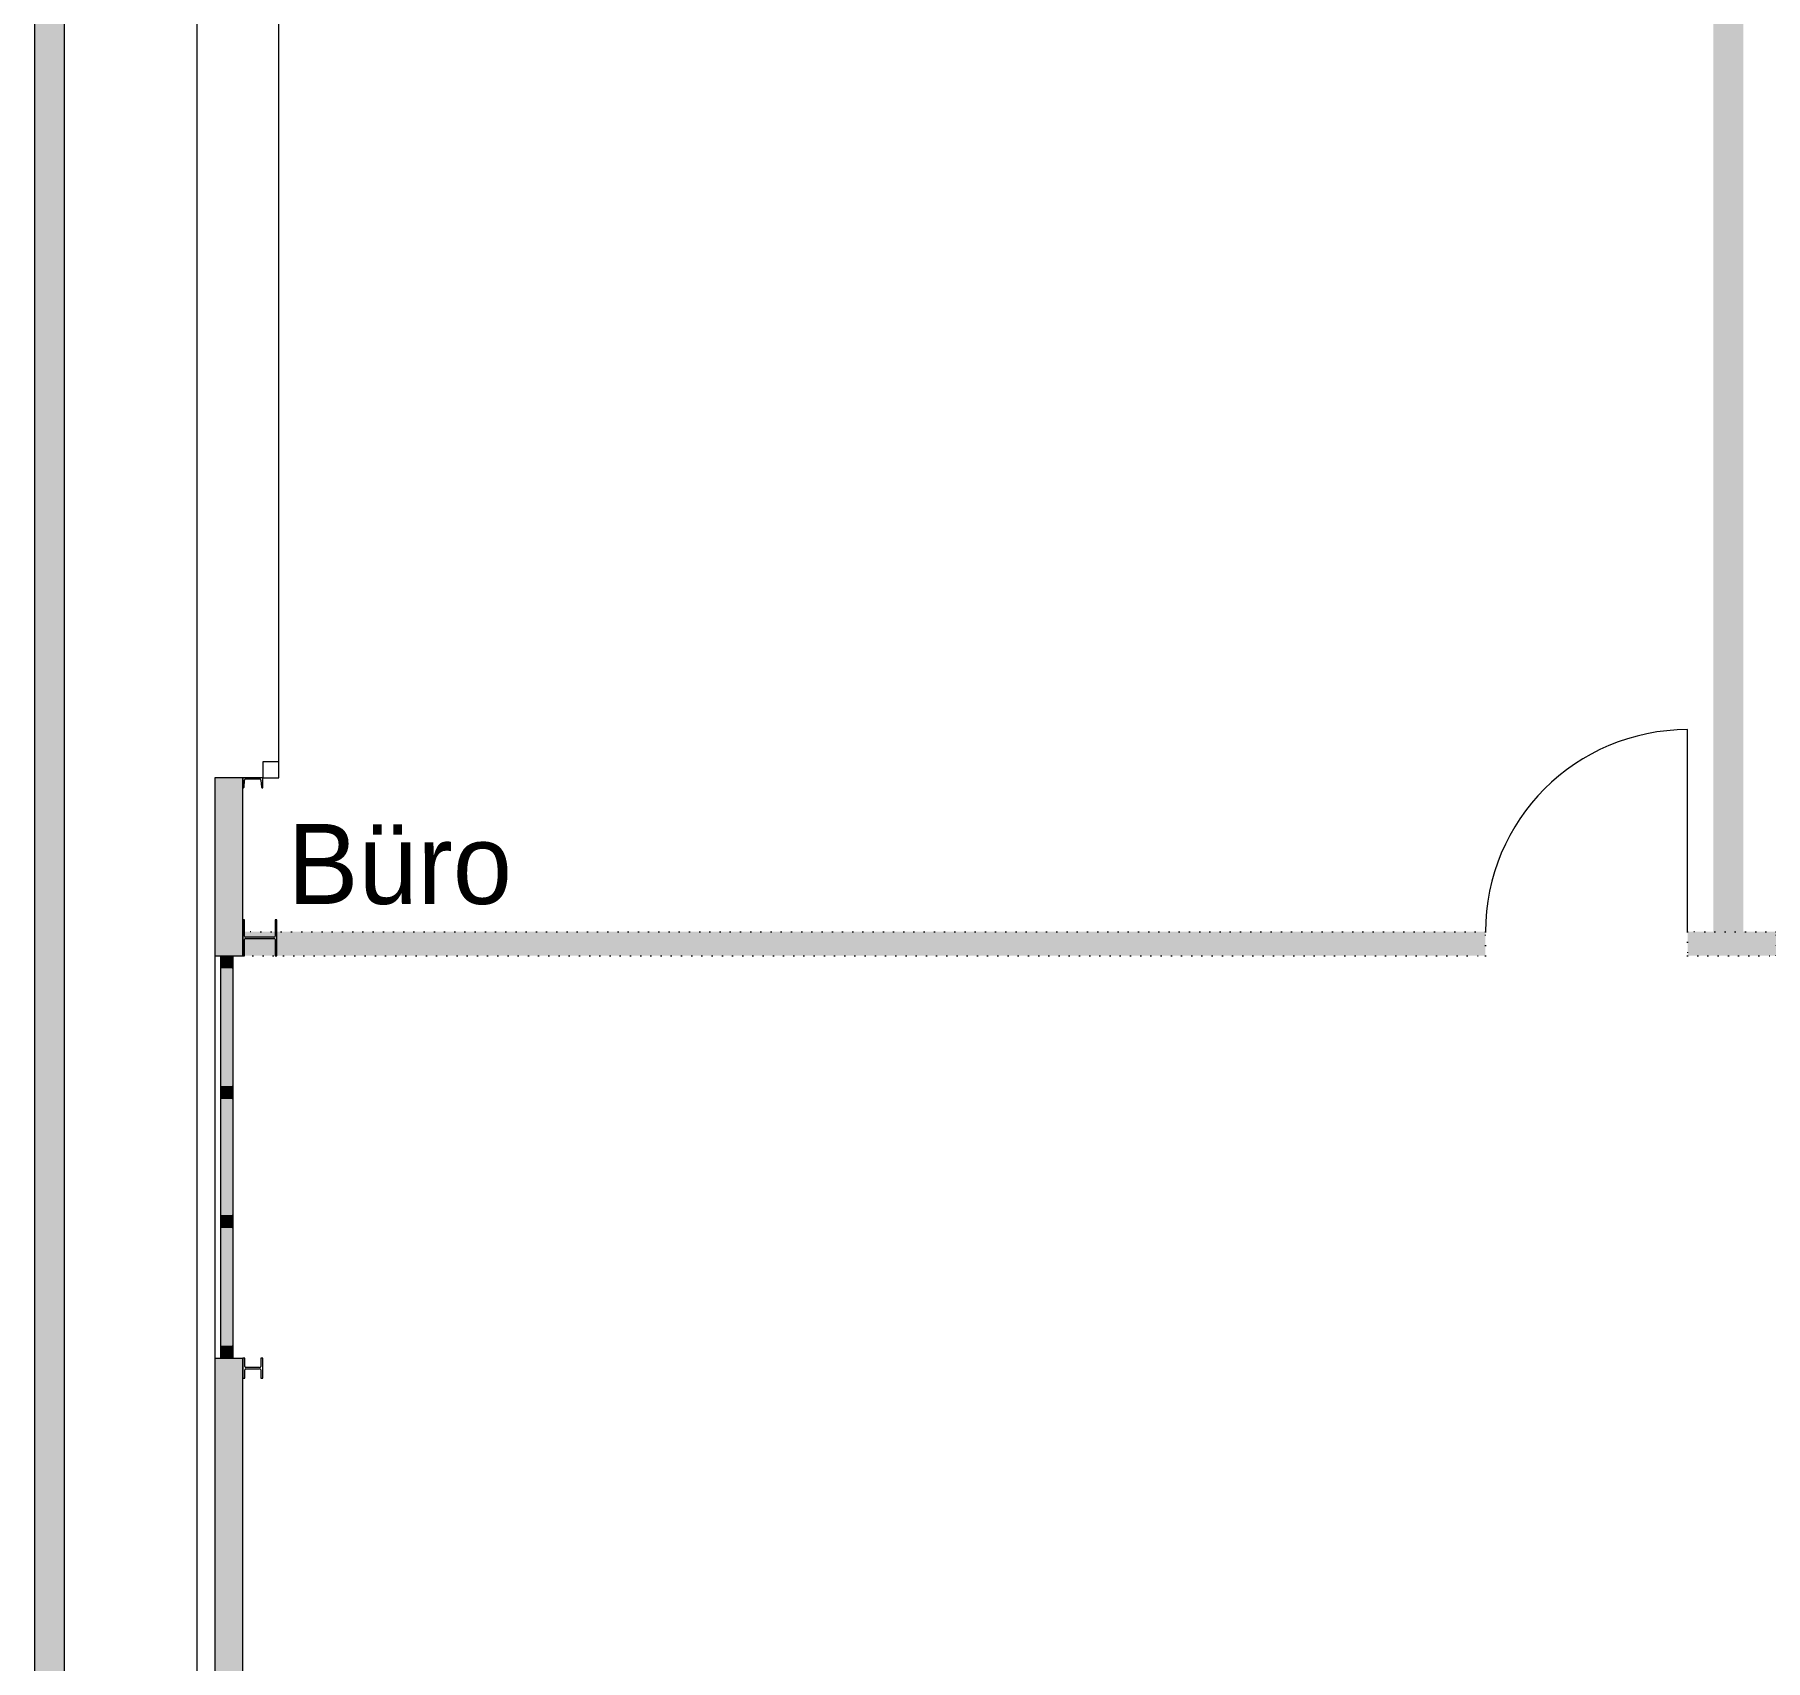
# Model space of a CAD drawing. Header units: inches. Extents: x 57357 to 155319, y 32663 to 109116.
# Drawn here: x 63757 to 72407, y 53523 to 61645 of the extents above; entities that cross this region are included whole.
import ezdxf

# ---------------------------------------------------------------- set-up
doc = ezdxf.new("R2010")
doc.units = ezdxf.units.IN
doc.header["$LTSCALE"] = 300
doc.header["$MEASUREMENT"] = 0
for name, pattern in [('Achse', [0.47, 0.01, -0.16, 0.3]), ('Standardmuster', [0]), ('Wipeout_Contour', [1.01, 0.01, -1])]:
    doc.linetypes.add(name, pattern=pattern)
doc.layers.add('Grundebene', color=7, linetype='Continuous')
doc.styles.add('ARIAL', font='arial.ttf', dxfattribs={"height": 0.2})

# ---------------------------------------------------------------- blocks, each defined once
blk = doc.blocks.new('Color_Area-BF1')
at = {"layer": 'Grundebene', "true_color": 0xffffff, "transparency": 33554687}
blk.add_hatch(color=7, dxfattribs=at).paths.add_polyline_path([(64687.3, 57042.6), (64747.3, 57042.6), (64747.3, 56982.6), (64687.3, 56982.6)], flags=0)
at = {"layer": 'Grundebene', "color": 18, "linetype": 'Wipeout_Contour', "lineweight": 13, "true_color": 0x000000}
for p, q in [((64687.3, 57042.6), (64747.3, 57042.6)), ((64687.3, 56982.6), (64687.3, 57042.6)), ((64747.3, 57042.6), (64747.3, 56982.6)), ((64747.3, 56982.6), (64687.3, 56982.6))]:
    blk.add_line(p, q, dxfattribs=at)
blk = doc.blocks.new('Color_Area-BF7')
at = {"layer": 'Grundebene', "true_color": 0xffffff, "transparency": 33554687}
blk.add_hatch(color=7, dxfattribs=at).paths.add_polyline_path([(64747.3, 55032.6), (64687.3, 55032.6), (64687.3, 55092.6), (64747.3, 55092.6)], flags=0)
at = {"layer": 'Grundebene', "color": 18, "linetype": 'Wipeout_Contour', "lineweight": 13, "true_color": 0x000000}
for p, q in [((64687.3, 55032.6), (64687.3, 55092.6)), ((64687.3, 55092.6), (64747.3, 55092.6)), ((64747.3, 55032.6), (64687.3, 55032.6)), ((64747.3, 55092.6), (64747.3, 55032.6))]:
    blk.add_line(p, q, dxfattribs=at)
blk = doc.blocks.new('Color_Area-BFD')
at = {"layer": 'Grundebene', "true_color": 0xffffff, "transparency": 33554687}
blk.add_hatch(color=7, dxfattribs=at).paths.add_polyline_path([(64687.3, 56389.3), (64687.3, 56982.6), (64747.3, 56982.6), (64747.3, 56389.3)], flags=0)
at = {"layer": 'Grundebene', "color": 18, "linetype": 'Wipeout_Contour', "lineweight": 13, "true_color": 0x000000}
for p, q in [((64687.3, 56389.3), (64687.3, 56982.6)), ((64687.3, 56982.6), (64747.3, 56982.6)), ((64747.3, 56982.6), (64747.3, 56389.3)), ((64747.3, 56389.3), (64687.3, 56389.3))]:
    blk.add_line(p, q, dxfattribs=at)
blk = doc.blocks.new('Color_Area-C03')
at = {"layer": 'Grundebene', "true_color": 0xffffff, "transparency": 33554687}
blk.add_hatch(color=7, dxfattribs=at).paths.add_polyline_path([(64687.3, 56359.3), (64687.3, 56389.3), (64747.3, 56389.3), (64747.3, 56359.3)], flags=0)
at = {"layer": 'Grundebene', "color": 18, "linetype": 'Wipeout_Contour', "lineweight": 13, "true_color": 0x000000}
for p, q in [((64687.3, 56359.3), (64687.3, 56389.3)), ((64687.3, 56389.3), (64747.3, 56389.3)), ((64747.3, 56359.3), (64687.3, 56359.3)), ((64747.3, 56389.3), (64747.3, 56359.3))]:
    blk.add_line(p, q, dxfattribs=at)
blk = doc.blocks.new('Color_Area-C09')
at = {"layer": 'Grundebene', "true_color": 0xffffff, "transparency": 33554687}
blk.add_hatch(color=7, dxfattribs=at).paths.add_polyline_path([(64687.3, 55746), (64687.3, 56329.3), (64747.3, 56329.3), (64747.3, 55746)], flags=0)
at = {"layer": 'Grundebene', "color": 18, "linetype": 'Wipeout_Contour', "lineweight": 13, "true_color": 0x000000}
for p, q in [((64687.3, 55746), (64687.3, 56329.3)), ((64687.3, 56329.3), (64747.3, 56329.3)), ((64747.3, 56329.3), (64747.3, 55746)), ((64747.3, 55746), (64687.3, 55746))]:
    blk.add_line(p, q, dxfattribs=at)
blk = doc.blocks.new('Color_Area-C0F')
at = {"layer": 'Grundebene', "true_color": 0xffffff, "transparency": 33554687}
blk.add_hatch(color=7, dxfattribs=at).paths.add_polyline_path([(64687.3, 56329.3), (64687.3, 56359.3), (64747.3, 56359.3), (64747.3, 56329.3)], flags=0)
at = {"layer": 'Grundebene', "color": 18, "linetype": 'Wipeout_Contour', "lineweight": 13, "true_color": 0x000000}
for p, q in [((64687.3, 56329.3), (64687.3, 56359.3)), ((64687.3, 56359.3), (64747.3, 56359.3)), ((64747.3, 56329.3), (64687.3, 56329.3)), ((64747.3, 56359.3), (64747.3, 56329.3))]:
    blk.add_line(p, q, dxfattribs=at)
blk = doc.blocks.new('Color_Area-C15')
at = {"layer": 'Grundebene', "true_color": 0xffffff, "transparency": 33554687}
blk.add_hatch(color=7, dxfattribs=at).paths.add_polyline_path([(64687.3, 55716), (64687.3, 55746), (64747.3, 55746), (64747.3, 55716)], flags=0)
at = {"layer": 'Grundebene', "color": 18, "linetype": 'Wipeout_Contour', "lineweight": 13, "true_color": 0x000000}
for p, q in [((64687.3, 55716), (64687.3, 55746)), ((64687.3, 55746), (64747.3, 55746)), ((64747.3, 55716), (64687.3, 55716)), ((64747.3, 55746), (64747.3, 55716))]:
    blk.add_line(p, q, dxfattribs=at)
blk = doc.blocks.new('Color_Area-C1B')
at = {"layer": 'Grundebene', "true_color": 0xffffff, "transparency": 33554687}
blk.add_hatch(color=7, dxfattribs=at).paths.add_polyline_path([(64687.3, 55092.6), (64687.3, 55686), (64747.3, 55686), (64747.3, 55092.6)], flags=0)
at = {"layer": 'Grundebene', "color": 18, "linetype": 'Wipeout_Contour', "lineweight": 13, "true_color": 0x000000}
for p, q in [((64687.3, 55092.6), (64687.3, 55686)), ((64687.3, 55686), (64747.3, 55686)), ((64747.3, 55686), (64747.3, 55092.6)), ((64747.3, 55092.6), (64687.3, 55092.6))]:
    blk.add_line(p, q, dxfattribs=at)
blk = doc.blocks.new('Color_Area-C21')
at = {"layer": 'Grundebene', "true_color": 0xffffff, "transparency": 33554687}
blk.add_hatch(color=7, dxfattribs=at).paths.add_polyline_path([(64687.3, 55686), (64687.3, 55716), (64747.3, 55716), (64747.3, 55686)], flags=0)
at = {"layer": 'Grundebene', "color": 18, "linetype": 'Wipeout_Contour', "lineweight": 13, "true_color": 0x000000}
for p, q in [((64687.3, 55686), (64687.3, 55716)), ((64687.3, 55716), (64747.3, 55716)), ((64747.3, 55716), (64747.3, 55686)), ((64747.3, 55686), (64687.3, 55686))]:
    blk.add_line(p, q, dxfattribs=at)
blk = doc.blocks.new('Color_Area-23E6')
at = {"layer": 'Grundebene', "true_color": 0x000000, "transparency": 33554687}
h = blk.add_hatch(color=18, dxfattribs=at)
h.paths.add_polyline_path([(74460.7, 57162.6), (74460.7, 57042.6), (79377.3, 57042.6), (79377.3, 57162.6)], flags=0)
h.paths.add_polyline_path([(72460.7, 57042.6), (72460.7, 57162.6), (72018.1, 57162.6), (72018.1, 57042.6)], flags=0)
h.paths.add_polyline_path([(71008.1, 57162.6), (64797.3, 57162.6), (64797.3, 57042.6), (71008.1, 57042.6)], flags=0)
at = {"layer": 'Grundebene', "color": 18, "linetype": 'Achse', "lineweight": 13, "true_color": 0x000000}
for points in [[(71008.1, 57162.6), (64797.3, 57162.6), (64797.3, 57042.6), (71008.1, 57042.6), (71008.1, 57162.6)], [(72460.7, 57042.6), (72460.7, 57162.6), (72018.1, 57162.6), (72018.1, 57042.6), (72460.7, 57042.6)], [(74460.7, 57162.6), (74460.7, 57042.6), (79377.3, 57042.6), (79377.3, 57162.6), (74460.7, 57162.6)]]:
    blk.add_lwpolyline(points, dxfattribs=at)
blk = doc.blocks.new('door-2416')
at = {"layer": 'Grundebene', "color": 18, "linetype": 'Standardmuster', "lineweight": 13, "true_color": 0x000000}
blk.add_line((72018.1, 57162.6), (72018.1, 58172.6), dxfattribs=at)
blk.add_arc((72018.1, 57162.6), 1010, 90, 180, dxfattribs=at)

msp = doc.modelspace()

# ---------------------------------------------------------------- hatches: boundary and pattern name
at = {"layer": 'Grundebene', "true_color": 0xffffff, "transparency": 33554687}
msp.add_hatch(color=7, dxfattribs=at).paths.add_polyline_path([(63757.3, 46382.6), (63757.3, 70557.6), (63907.3, 70407.6), (63907.3, 46382.6)], flags=0)
at = {"layer": 'Grundebene', "true_color": 0x000000, "transparency": 33554687}
h = msp.add_hatch(color=18, dxfattribs=at)
h.paths.add_polyline_path([(72297.1, 63895.5), (72297.3, 65657.6), (72147.3, 65657.6), (72147.1, 63895.5)], flags=0)
h.paths.add_polyline_path([(72147.1, 62885.5), (72147.3, 57162.6), (72297.3, 57162.6), (72297.1, 62885.5)], flags=0)
for points in [[(64797.3, 57042.6), (64797.3, 57932.6), (64657.3, 57932.6), (64657.3, 57042.6)], [(64657.3, 50042.6), (64657.3, 55032.6), (64797.3, 55032.6), (64797.3, 50042.6)]]:
    msp.add_hatch(color=18, dxfattribs=at).paths.add_polyline_path(points, flags=0)

# ---------------------------------------------------------------- linework, layer by layer
at = {"layer": 'Grundebene', "color": 18, "linetype": 'Continuous', "lineweight": 13, "true_color": 0x000000}
for p, q in [((64567.3, 70807.6), (64567.3, 45532.6)), ((63757.3, 70557.6), (63757.3, 46382.6)), ((63907.3, 46382.6), (63907.3, 70407.6)), ((64977.3, 58012.6), (64977.3, 61852.6)), ((64977.3, 58012.6), (64897.3, 58012.6)), ((64897.3, 58012.6), (64897.3, 57932.6)), ((64977.3, 57932.6), (64977.3, 58012.6)), ((64782.3, 57932.6), (64657.3, 57932.6)), ((64657.3, 57932.6), (64657.3, 57042.6)), ((64797.3, 57932.6), (64782.3, 57932.6)), ((64797.3, 57932.6), (64782.3, 57932.6)), ((64797.3, 57042.6), (64797.3, 57932.6)), ((64797.3, 57932.6), (64797.3, 57882.6)), ((64897.3, 57932.6), (64797.3, 57932.6)), ((64797.3, 57882.6), (64800.7, 57882.6)), ((64804, 57885.6), (64806.5, 57921)), ((64812.4, 57926.6), (64882.1, 57926.6)), ((64888.1, 57921), (64890.6, 57885.6)), ((64893.8, 57882.6), (64897.3, 57882.6)), ((64897.3, 57932.6), (64977.3, 57932.6)), ((64897.3, 57882.6), (64897.3, 57932.6)), ((64806.3, 57222.6), (64797.3, 57222.6)), ((64797.3, 57222.6), (64797.3, 57042.6)), ((64806.3, 57141.6), (64806.3, 57222.6)), ((64968.3, 57222.6), (64959.3, 57222.6)), ((64959.3, 57222.6), (64959.3, 57141.6)), ((64968.3, 57042.6), (64968.3, 57222.6)), ((64806.3, 57042.6), (64806.3, 57123.6)), ((64953.3, 57135.6), (64812.3, 57135.6)), ((64812.3, 57129.6), (64953.3, 57129.6)), ((64959.3, 57123.6), (64959.3, 57042.6)), ((64657.3, 57042.6), (64687.3, 57042.6)), ((64657.3, 57042.6), (64657.3, 55032.6)), ((64687.3, 57042.6), (64747.3, 57042.6)), ((64687.3, 56982.6), (64687.3, 57042.6)), ((64687.3, 57042.6), (64747.3, 57042.6)), ((64747.3, 57042.6), (64797.3, 57042.6)), ((64747.3, 57042.6), (64747.3, 56982.6)), ((64797.3, 57042.6), (64806.3, 57042.6)), ((64959.3, 57042.6), (64968.3, 57042.6)), ((64747.3, 56982.6), (64687.3, 56982.6)), ((64687.3, 56389.3), (64687.3, 56982.6)), ((64747.3, 56982.6), (64747.3, 56389.3)), ((64687.3, 56389.3), (64747.3, 56389.3)), ((64687.3, 56359.3), (64687.3, 56389.3)), ((64747.3, 56359.3), (64687.3, 56359.3)), ((64687.3, 56359.3), (64747.3, 56359.3)), ((64687.3, 56329.3), (64687.3, 56359.3)), ((64687.3, 55746), (64687.3, 56329.3)), ((64747.3, 56329.3), (64687.3, 56329.3)), ((64747.3, 56389.3), (64747.3, 56359.3)), ((64747.3, 56359.3), (64747.3, 56329.3)), ((64747.3, 56329.3), (64747.3, 55746)), ((64687.3, 55746), (64747.3, 55746)), ((64687.3, 55716), (64687.3, 55746)), ((64747.3, 55716), (64687.3, 55716)), ((64687.3, 55716), (64747.3, 55716)), ((64687.3, 55686), (64687.3, 55716)), ((64747.3, 55746), (64747.3, 55716)), ((64747.3, 55716), (64747.3, 55686)), ((64687.3, 55092.6), (64687.3, 55686)), ((64747.3, 55686), (64687.3, 55686)), ((64747.3, 55686), (64747.3, 55092.6)), ((64657.3, 55032.6), (64687.3, 55032.6)), ((64657.3, 55032.6), (64657.3, 50042.6)), ((64687.3, 55032.6), (64687.3, 55092.6)), ((64687.3, 55092.6), (64747.3, 55092.6)), ((64687.3, 55032.6), (64747.3, 55032.6)), ((64687.3, 55032.6), (64747.3, 55032.6)), ((64747.3, 55092.6), (64747.3, 55032.6)), ((64747.3, 55032.6), (64797.3, 55032.6)), ((64797.3, 50042.6), (64797.3, 55032.6)), ((64807.3, 55032.6), (64797.3, 55032.6)), ((64797.3, 55032.6), (64797.3, 54932.6)), ((64807.3, 54991.6), (64807.3, 55032.6)), ((64897.3, 55032.6), (64887.3, 55032.6)), ((64887.3, 55032.6), (64887.3, 54991.6)), ((64897.3, 54932.6), (64897.3, 55032.6)), ((64797.3, 54932.6), (64807.3, 54932.6)), ((64807.3, 54932.6), (64807.3, 54973.6)), ((64881.3, 54985.6), (64813.3, 54985.6)), ((64813.3, 54979.6), (64881.3, 54979.6)), ((64887.3, 54973.6), (64887.3, 54932.6)), ((64887.3, 54932.6), (64897.3, 54932.6))]:
    msp.add_line(p, q, dxfattribs=at)
at = {"layer": 'Grundebene', "color": 18, "linetype": 'Wipeout_Contour', "lineweight": 13, "true_color": 0x000000}
for points in [[(64747.3, 57042.6), (64747.3, 56982.6), (64687.3, 56982.6), (64687.3, 57042.6), (64747.3, 57042.6)], [(64687.3, 56982.6), (64747.3, 56982.6), (64747.3, 56389.3), (64687.3, 56389.3), (64687.3, 56982.6)], [(64687.3, 56389.3), (64747.3, 56389.3), (64747.3, 56359.3), (64687.3, 56359.3), (64687.3, 56389.3)], [(64687.3, 56359.3), (64747.3, 56359.3), (64747.3, 56329.3), (64687.3, 56329.3), (64687.3, 56359.3)], [(64687.3, 56329.3), (64747.3, 56329.3), (64747.3, 55746), (64687.3, 55746), (64687.3, 56329.3)], [(64687.3, 55746), (64747.3, 55746), (64747.3, 55716), (64687.3, 55716), (64687.3, 55746)], [(64687.3, 55716), (64747.3, 55716), (64747.3, 55686), (64687.3, 55686), (64687.3, 55716)], [(64687.3, 55686), (64747.3, 55686), (64747.3, 55092.6), (64687.3, 55092.6), (64687.3, 55686)], [(64687.3, 55032.6), (64687.3, 55092.6), (64747.3, 55092.6), (64747.3, 55032.6), (64687.3, 55032.6)]]:
    msp.add_lwpolyline(points, dxfattribs=at)
at = {"layer": 'Grundebene', "color": 18, "linetype": 'Continuous', "lineweight": 13, "true_color": 0x000000}
for centre, radius, start, end in [((64800.7, 57885.9), 3.25, 270, 356), ((64812.4, 57920.6), 6, 90, 176), ((64882.1, 57920.6), 6, 4, 90), ((64893.8, 57885.9), 3.25, 184, 270), ((64812.3, 57141.6), 6, 180, 270), ((64812.3, 57123.6), 6, 90, 180), ((64953.3, 57141.6), 6, 270, 360), ((64953.3, 57123.6), 6, 360, 90), ((64813.3, 54991.6), 6, 180, 270), ((64813.3, 54973.6), 6, 90, 180), ((64881.3, 54991.6), 6, 270, 360), ((64881.3, 54973.6), 6, 360, 90)]:
    msp.add_arc(centre, radius, start, end, dxfattribs=at)

# ---------------------------------------------------------------- block references
at = {"layer": 'Grundebene'}
for name in ['door-2416', 'Color_Area-23E6', 'Color_Area-BF1', 'Color_Area-BFD', 'Color_Area-C03', 'Color_Area-C0F', 'Color_Area-C09', 'Color_Area-C15', 'Color_Area-C21', 'Color_Area-C1B', 'Color_Area-BF7']:
    msp.add_blockref(name, (0, 0), dxfattribs=at)

# ---------------------------------------------------------------- texts
at = {"layer": 'Grundebene', "color": 18, "lineweight": 18, "true_color": 0x000000, "style": 'ARIAL', "width": 0.950337}
msp.add_text('Büro', height=400, dxfattribs=at).set_placement((65021.3, 57301.7))

doc.saveas('drawing.dxf')
